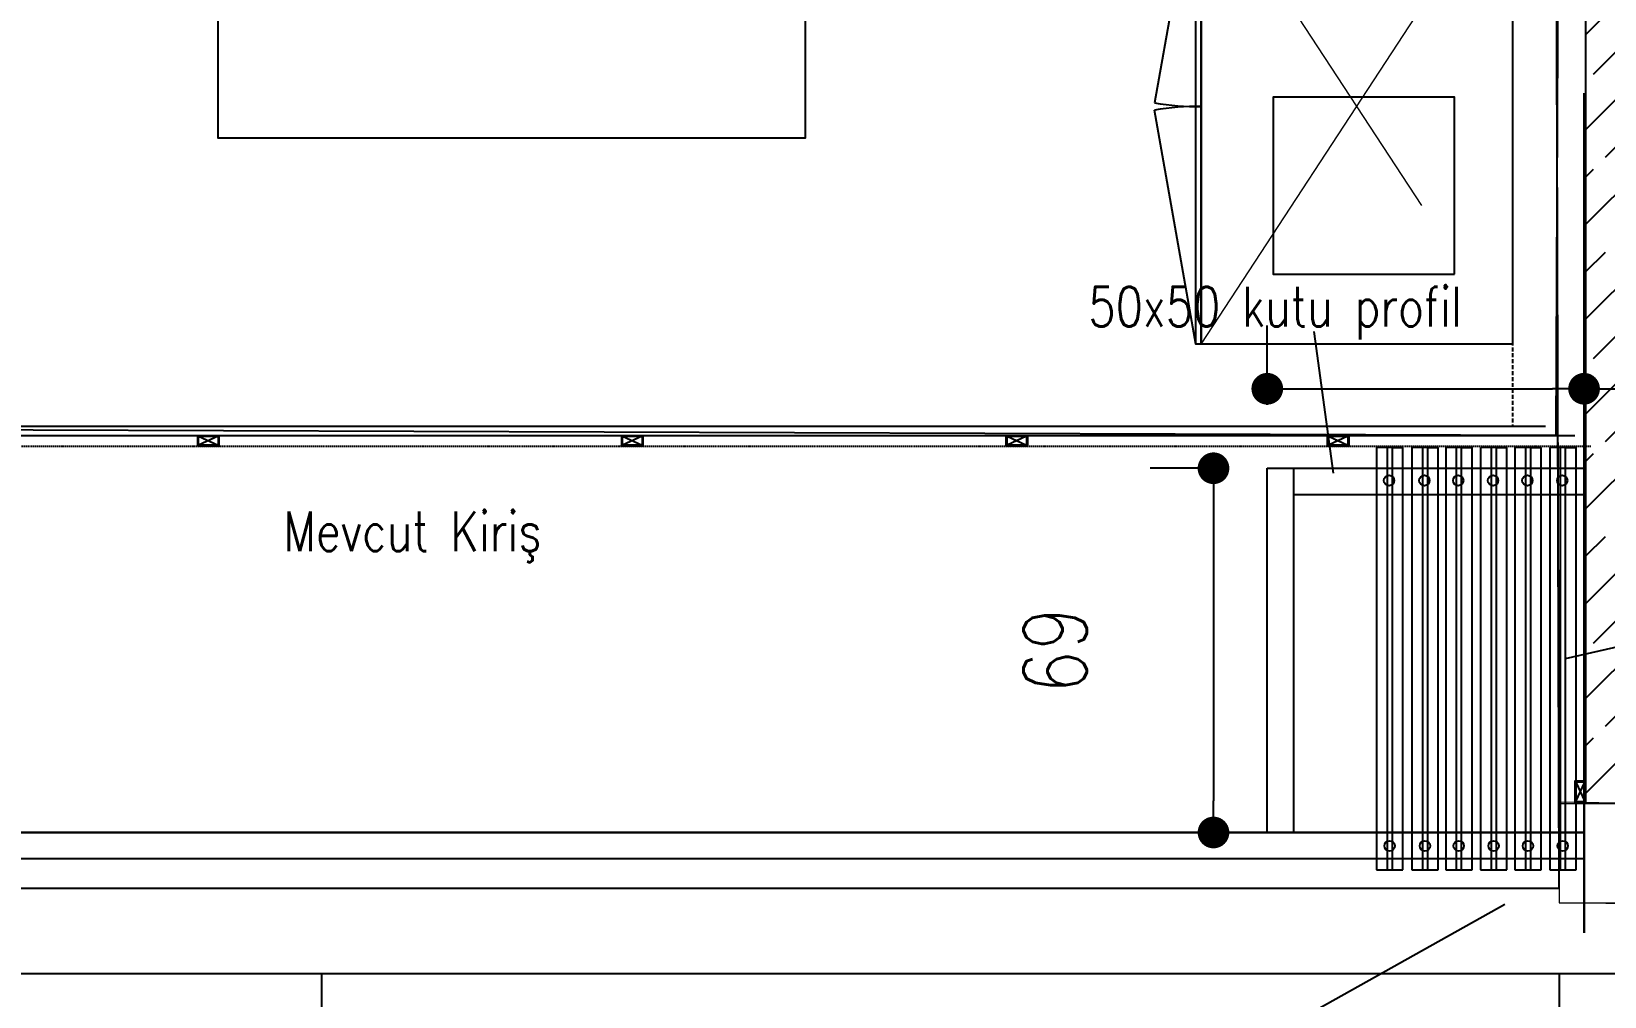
# Model space of a CAD drawing. Header units: millimetres. Extents: x 2562 to 7288, y 778 to 5635.
# Drawn here: x 5736.3 to 6034.2, y 1262 to 1444.8 of the extents above; entities that cross this region are included whole.
import ezdxf

# ---------------------------------------------------------------- set-up
doc = ezdxf.new("R2010")
doc.units = ezdxf.units.MM
doc.linetypes.add('HIDDEN', pattern=[0.375, 0.25, -0.125])
doc.linetypes.add('x-ref_base elevations 1$0$DASHEDX2', pattern=[38.1, 25.4, -12.7])
for name, color, linetype in [('0-gnl-gor3', 252, 'Continuous'), ('0-gnl-kapi-cam', 4, 'Continuous'), ('0-gnl-knst-metal', 3, 'Continuous'), ('0-gnl-merdiven', 6, 'Continuous'), ('0-gnl-mevcut', 253, 'Continuous'), ('0-gnl-ust', 191, 'HIDDEN'), ('1-gnl-ahsap', 33, 'Continuous'), ('2-tef-armatur', 30, 'Continuous'), ('2-tef-sabit', 251, 'Continuous'), ('4-dsm-gorunus', 241, 'Continuous'), ('a-wall', 4, 'Continuous'), ('BH-DO-NOTLAR', 12, 'Continuous'), ('DUV-SOLİD', 251, 'Continuous')]:
    doc.layers.add(name, color=color, linetype=linetype)
doc.layers.add('x-ref_base plan 1$0$SHG-WALL-HATCH', color=252, linetype='Continuous', lineweight=5)
doc.layers.add('x-ref_base plan 1$0$SHG-WALLS-EXISTING', color=214, linetype='Continuous', lineweight=18)
doc.styles.add('ROMANS', font='romans.shx', dxfattribs={"width": 0.8})
doc.dimstyles.new('Copy(2) of yeni20', dxfattribs={"dimscale": 0.6, "dimtxt": 20, "dimasz": 10, "dimexe": 20, "dimexo": 20, "dimgap": 40, "dimtad": 1, "dimdec": 0, "dimtxsty": 'ROMANS', "dimblk": 'DOT', "dimcen": 0, "dimadec": 0, "dimazin": 0, "dimtfac": 1, "dimtdec": 0, "dimtmove": 0, "dimatfit": 3, "dimldrblk": 'CLOSEDBLANK', "dimfxl": 1, "dimarcsym": 0})

# ---------------------------------------------------------------- blocks, each defined once
blk = doc.blocks.new('REINFORCEMENT')
at = {"layer": 'DUV-SOLİD'}
h = blk.add_hatch(dxfattribs=at)
h.set_pattern_fill('ANSI33', color=256, scale=2, style=0)
h.set_pattern_definition([(45, (-31498.619, -9036.518), (-8.980256, 8.980256), []), (45, (-31489.638, -9036.518), (-8.980256, 8.980256), [6.35, -3.175])])
h.paths.add_polyline_path([(-27829.95, -7144.2), (-27809.95, -7144.5), (-27809.95, -6608.7), (-28244.95, -6608.7), (-28244.95, -6633.7), (-27829.95, -6633.7)])
at = {"layer": 'a-wall'}
blk.add_line((-27829.95, -6633.7), (-27829.95, -7144.2), dxfattribs=at)
blk = doc.blocks.new('20x40 kutu profil')
for points in [[(1, -2), (-1, -2), (-1, 2), (1, 2)], [(0.85, -1.85), (-0.85, -1.85), (-0.85, 1.85), (0.85, 1.85)]]:
    blk.add_lwpolyline(points, close=True)
at = {"color": 251}
for points in [[(-0.85, 1.85), (0.85, -1.85)], [(-0.85, -1.85), (0.85, 1.85)]]:
    blk.add_lwpolyline(points, dxfattribs=at)
blk = doc.blocks.new('_Dot')
at = {"color": 0, "linetype": 'ByBlock', "lineweight": -2}
blk.add_line((-0.5, 0), (-1, 0), dxfattribs=at)
at = {"color": 0, "linetype": 'ByBlock', "const_width": 0.5}
blk.add_lwpolyline([(-0.25, 0, 1), (0.25, 0, 1)], format="xyb", close=True, dxfattribs=at)
blk = doc.blocks.new('*D42')
at = {"color": 0, "lineweight": -2, "ltscale": 45000, "transparency": 16777216}
for p, q in [((234.42, 33), (224.23, 33)), ((236.23, 27), (236.23, -30)), ((234.42, -36), (224.23, -36))]:
    blk.add_line(p, q, dxfattribs=at)
at = {"color": 0, "lineweight": -2, "ltscale": 45000, "transparency": 16777216, "xscale": 6, "yscale": 6, "zscale": 6}
for p, rotation in [((236.23, 33), 90), ((236.23, -36), 270)]:
    blk.add_blockref('_Dot', p, dxfattribs=dict(at, rotation=rotation))
at = {"color": 0, "ltscale": 45000, "transparency": 16777216, "insert": (206.23, -1.5), "char_height": 12, "attachment_point": 5, "rotation": 90, "style": 'ROMANS'}
blk.add_mtext('69', dxfattribs=at)
blk = doc.blocks.new('_ClosedBlank')
at = {"color": 0, "linetype": 'ByBlock', "lineweight": -2}
for p, q in [((-1, 0.167), (0, 0)), ((-1, 0.167), (-1, -0.167)), ((0, 0), (-1, -0.167))]:
    blk.add_line(p, q, dxfattribs=at)
blk = doc.blocks.new('*D43')
at = {"color": 0, "lineweight": -2, "ltscale": 45000, "transparency": 16777216}
for p, q in [((246.42, 45), (246.42, 60.06)), ((306.42, 45), (306.42, 60.06)), ((252.42, 48.06), (300.42, 48.06)), ((306.42, 48.06), (375.51, 48.06))]:
    blk.add_line(p, q, dxfattribs=at)
at = {"color": 0, "lineweight": -2, "ltscale": 45000, "transparency": 16777216, "xscale": 6, "yscale": 6, "zscale": 6, "rotation": 180}
blk.add_blockref('_Dot', (246.42, 48.06), dxfattribs=at)
at = {"color": 0, "lineweight": -2, "ltscale": 45000, "transparency": 16777216, "xscale": 6, "yscale": 6, "zscale": 6}
blk.add_blockref('_Dot', (306.42, 48.06), dxfattribs=at)
at = {"color": 0, "ltscale": 45000, "transparency": 16777216, "insert": (343.96, 78.06), "char_height": 12, "attachment_point": 5, "style": 'ROMANS'}
blk.add_mtext('60', dxfattribs=at)
blk = doc.blocks.new('DELIUNIT')
at = {"layer": '0-gnl-gor3', "linetype": 'x-ref_base elevations 1$0$DASHEDX2', "lineweight": 0, "ltscale": 3}
for p, q in [((-30, 73.94), (60, 132.94)), ((60, 73.94), (-30, 132.94))]:
    blk.add_line(p, q, dxfattribs=at)
at = {"layer": '0-gnl-gor3'}
for p, q in [((-30, 72.94), (14.32, 65.13)), ((60, 72.94), (15.69, 65.13))]:
    blk.add_line(p, q, dxfattribs=at)
for points in [[(-30, 132.94), (60, 132.94), (60, 73.94), (-30, 73.94)], [(46.75, 121.91), (13.25, 121.91), (13.25, 87.58), (46.75, 87.58)], [(-30, 73.94), (15, 73.94), (15, 72.94), (-30, 72.94)], [(15, 73.94), (60, 73.94), (60, 72.94), (15, 72.94)]]:
    blk.add_lwpolyline(points, close=True, dxfattribs=at)
for centre, start, end in [((-30, 72.94), 350, 1.2733), ((60, 72.94), 178.7267, 190)]:
    blk.add_arc(centre, 45, start, end, dxfattribs=at)
blk = doc.blocks.new('boh')
at = {"layer": '0-gnl-mevcut'}
blk.add_blockref('REINFORCEMENT', (-22625.96, -13503.28), dxfattribs=at)
blk.add_blockref('REINFORCEMENT', (-22625.96, -13503.28), dxfattribs=at)
blk.add_blockref('REINFORCEMENT', (-22625.96, -13503.28), dxfattribs=at)
blk = doc.blocks.new('gggg')
at = {"layer": '0-gnl-knst-metal', "color": 252}
blk.add_line((-50966.31, -20577.98), (-50457.91, -20577.98), dxfattribs=at)
at = {"layer": '1-gnl-ahsap'}
blk.add_line((-50964.31, -20576.18), (-50463.51, -20576.18), dxfattribs=at)
at = {"layer": '0-gnl-knst-metal', "rotation": 269.9999999998579}
for p in [(-50716.75, -20578.98), (-50636.45, -20578.98), (-50563.61, -20578.98), (-50502.76, -20578.98)]:
    blk.add_blockref('20x40 kutu profil', p, dxfattribs=at)
blk = doc.blocks.new('PARKALANI')
at = {"ltscale": 45000}
for p, q in [((306.42, -54.99), (306.42, 104.08)), ((258.94, 32.1), (255.27, 58.89)), ((251.42, -36), (251.42, 33)), ((306.42, 33), (306.42, -54.99)), ((302.91, -3.06), (338.53, 5.06)), ((-176.07, -36), (306.42, -36)), ((306.42, -36), (-176.07, -36)), ((306.42, -41), (-176.07, -41))]:
    blk.add_line(p, q, dxfattribs=at)
at = {"layer": '0-gnl-kapi-cam', "ltscale": 45000}
for p, q in [((269.12, 36.94), (267.12, 36.94)), ((267.12, 36.94), (267.12, -43.06)), ((272.12, 36.94), (269.12, 36.94)), ((270.12, 36.94), (272.12, 36.94)), ((272.12, -43.06), (272.12, 36.94)), ((275.81, 36.94), (273.81, 36.94)), ((273.81, 36.94), (273.81, -43.06)), ((278.81, 36.94), (275.81, 36.94)), ((276.81, 36.94), (278.81, 36.94)), ((278.81, -43.06), (278.81, 36.94)), ((282.21, 36.94), (280.21, 36.94)), ((280.21, 36.94), (280.21, -43.06)), ((285.21, 36.94), (282.21, 36.94)), ((283.21, 36.94), (285.21, 36.94)), ((285.21, -43.06), (285.21, 36.94)), ((288.82, 36.94), (286.82, 36.94)), ((286.82, 36.94), (286.82, -43.06)), ((291.82, 36.94), (288.82, 36.94)), ((289.82, 36.94), (291.82, 36.94)), ((291.82, -43.06), (291.82, 36.94)), ((295.32, 36.94), (293.32, 36.94)), ((293.32, 36.94), (293.32, -43.06)), ((298.32, 36.94), (295.32, 36.94)), ((296.32, 36.94), (298.32, 36.94)), ((298.32, -43.06), (298.32, 36.94)), ((301.91, 36.94), (299.91, 36.94)), ((299.91, 36.94), (299.91, -43.06)), ((304.91, 36.94), (301.91, 36.94)), ((302.91, 36.94), (304.91, 36.94)), ((304.91, -43.06), (304.91, 36.94)), ((246.42, -36), (246.42, 33)), ((246.42, 33), (306.42, 33)), ((306.42, 33), (306.42, 28)), ((251.42, 28), (306.42, 28)), ((267.12, -43.06), (272.12, -43.06)), ((273.81, -43.06), (278.81, -43.06)), ((280.21, -43.06), (285.21, -43.06)), ((286.82, -43.06), (291.82, -43.06)), ((293.32, -43.06), (298.32, -43.06)), ((299.91, -43.06), (304.91, -43.06))]:
    blk.add_line(p, q, dxfattribs=at)
at = {"layer": '0-gnl-kapi-cam', "color": 3, "ltscale": 45000}
for points in [[(269.12, 36.94), (269.12, -43.06), (270.12, -43.06), (270.12, 36.94), (269.12, 36.94)], [(275.81, 36.94), (275.81, -43.06), (276.81, -43.06), (276.81, 36.94), (275.81, 36.94)], [(282.21, 36.94), (282.21, -43.06), (283.21, -43.06), (283.21, 36.94), (282.21, 36.94)], [(288.82, 36.94), (288.82, -43.06), (289.82, -43.06), (289.82, 36.94), (288.82, 36.94)], [(295.32, 36.94), (295.32, -43.06), (296.32, -43.06), (296.32, 36.94), (295.32, 36.94)], [(301.91, 36.94), (301.91, -43.06), (302.91, -43.06), (302.91, 36.94), (301.91, 36.94)]]:
    blk.add_lwpolyline(points, dxfattribs=at)
at = {"layer": '0-gnl-kapi-cam', "ltscale": 45000}
for centre in [(269.49, 30.68), (276.18, 30.68), (282.58, 30.68), (289.19, 30.68), (295.69, 30.68), (302.28, 30.68), (269.58, -38.55), (276.27, -38.55), (282.67, -38.55), (289.28, -38.55), (295.78, -38.55), (302.37, -38.55)]:
    blk.add_circle(centre, 0.984, dxfattribs=at)
at = {"ltscale": 24, "char_height": 7.5, "width": 87.9336, "attachment_point": 1, "style": 'ROMANS'}
for s, insert in [('50x50 kutu profil', (212.56, 67.38)), ('Mevcut Kiriş', (60.08, 24.82))]:
    blk.add_mtext(s, dxfattribs=dict(at, insert=insert))
at = {"ltscale": 45000}
dim = blk.add_linear_dim(base=(306.42, 48.06), p1=(246.42, 33), p2=(306.42, 33), dimstyle='Copy(2) of yeni20', dxfattribs=at)
dim.commit()
dim.dimension.update_dxf_attribs({"geometry": '*D43', "text_midpoint": (343.96, 78.06)})
dim = blk.add_linear_dim(base=(236.23, -36), p1=(246.42, 33), p2=(246.42, -36), angle=90, dimstyle='Copy(2) of yeni20', dxfattribs=at)
dim.commit()
dim.dimension.update_dxf_attribs({"geometry": '*D42', "text_midpoint": (206.23, -1.5)})

msp = doc.modelspace()

# ---------------------------------------------------------------- linework, layer by layer
at = {"color": 1, "ltscale": 3}
msp.add_lwpolyline([(5644.8, 2189.91), (5525.37, 2188.11), (5525.37, 1932.57), (5430.8, 1932.57), (5430.8, 1804.47), (6026.8, 1804.47), (6025, 1368.27)], dxfattribs=at)
at = {"color": 3, "ltscale": 3}
msp.add_lwpolyline([(6025, 1368.27), (5520.2, 1370.07)], dxfattribs=at)
at = {"layer": '0-gnl-merdiven'}
msp.add_line((5476.2, 1266.36), (6087.79, 1266.36), dxfattribs=at)
msp.add_lwpolyline([(6025.6, 1266.36), (6025.6, 1236.36), (5791.22, 1236.36), (5791.22, 1266.36)], dxfattribs=at)
at = {"layer": '0-gnl-ust'}
msp.add_line((5514.6, 1366.27), (6031.62, 1366.27), dxfattribs=at)
at = {"layer": '0-gnl-ust', "ltscale": 3}
msp.add_lwpolyline([(5427, 1802.67), (5427, 1794.47), (6016.8, 1794.47), (6016.8, 1370.07)], dxfattribs=at)
at = {"layer": '2-tef-armatur', "ltscale": 3}
msp.add_lwpolyline([(6015.34, 1279.42), (5955.49, 1245.87)], dxfattribs=at)
at = {"layer": '2-tef-sabit', "ltscale": 7}
msp.add_lwpolyline([(5882.8, 1754.62), (5882.8, 1424.6), (5771.59, 1424.6), (5771.59, 1754.62)], close=True, dxfattribs=at)
at = {"layer": '4-dsm-gorunus'}
for p, q in [((6025.6, 1282.5), (6025, 1510.79)), ((5538.6, 1282.5), (6025.6, 1282.5))]:
    msp.add_line(p, q, dxfattribs=at)
at = {"layer": '4-dsm-gorunus', "elevation": 6.72}
msp.add_lwpolyline([(4630.1, 1367.79), (4630.1, 1348.27), (4657.1, 1348.27), (4657.1, 1303.27), (4666.1, 1303.27), (4665.96, 1284.58), (5150.1, 1284.27), (5150.1, 1303.27), (5159.1, 1303.27), (5159.1, 1348.27), (5167.5, 1348.27), (5167.5, 1434.87), (5269.7, 1434.87), (5269.7, 1368.87), (5424.5, 1368.87), (5424.5, 1434.87), (5520.2, 1434.87), (5520.2, 1345.27), (5532.6, 1345.27), (5532.6, 1306.27), (5538.6, 1306.18), (5538.6, 1282.5), (6025.6, 1282.5), (6025, 1510.79)], dxfattribs=at)
at = {"layer": 'x-ref_base plan 1$0$SHG-WALL-HATCH'}
msp.add_lwpolyline([(6087.65, 1279.32), (6135.09, 1279.32), (6135.09, 1299.54), (6135.09, 1821.82), (6376.03, 1821.82), (6375.98, 1903), (5615.6, 1903.01), (5615.6, 1834.27), (6050.6, 1834.27), (6050.6, 1298.47), (6025.6, 1298.47), (6025.6, 1279.77), (6087.65, 1279.32)], close=True, dxfattribs=at)
at = {"layer": 'x-ref_base plan 1$0$SHG-WALLS-EXISTING'}
for p, q in [((6025.6, 1298.85), (6025.6, 1279.77)), ((6025.6, 1298.85), (6050.6, 1298.47)), ((6087.65, 1279.32), (6025.6, 1279.77))]:
    msp.add_line(p, q, dxfattribs=at)
msp.add_lwpolyline([(5590.6, 1927.77), (5590.6, 1809.27), (6030.6, 1809.27), (6030.6, 1298.77)], dxfattribs=at)

# ---------------------------------------------------------------- block references
at = {"layer": '0-gnl-kapi-cam'}
msp.add_blockref('PARKALANI', (5723.91, 1329.07), dxfattribs=at)
at = {"layer": '0-gnl-knst-metal', "xscale": -1, "rotation": 180}
msp.add_blockref('20x40 kutu profil', (6029.6, 1300.77), dxfattribs=at)
at = {"layer": '0-gnl-mevcut'}
msp.add_blockref('REINFORCEMENT', (33860.55, 8442.97), dxfattribs=at)
msp.add_blockref('REINFORCEMENT', (33860.55, 8442.97), dxfattribs=at)
msp.add_blockref('REINFORCEMENT', (33860.55, 8442.97), dxfattribs=at)
msp.add_blockref('REINFORCEMENT', (33860.55, 8442.97), dxfattribs=at)
at = {"layer": '0-gnl-ust'}
msp.add_blockref('gggg', (56486.51, 21946.25), dxfattribs=at)
at = {"layer": '2-tef-sabit', "rotation": 270}
msp.add_blockref('DELIUNIT', (5883.85, 1445.6), dxfattribs=at)
at = {"layer": 'BH-DO-NOTLAR'}
msp.add_blockref('boh', (56486.51, 21946.25), dxfattribs=at)

doc.saveas('drawing.dxf')
